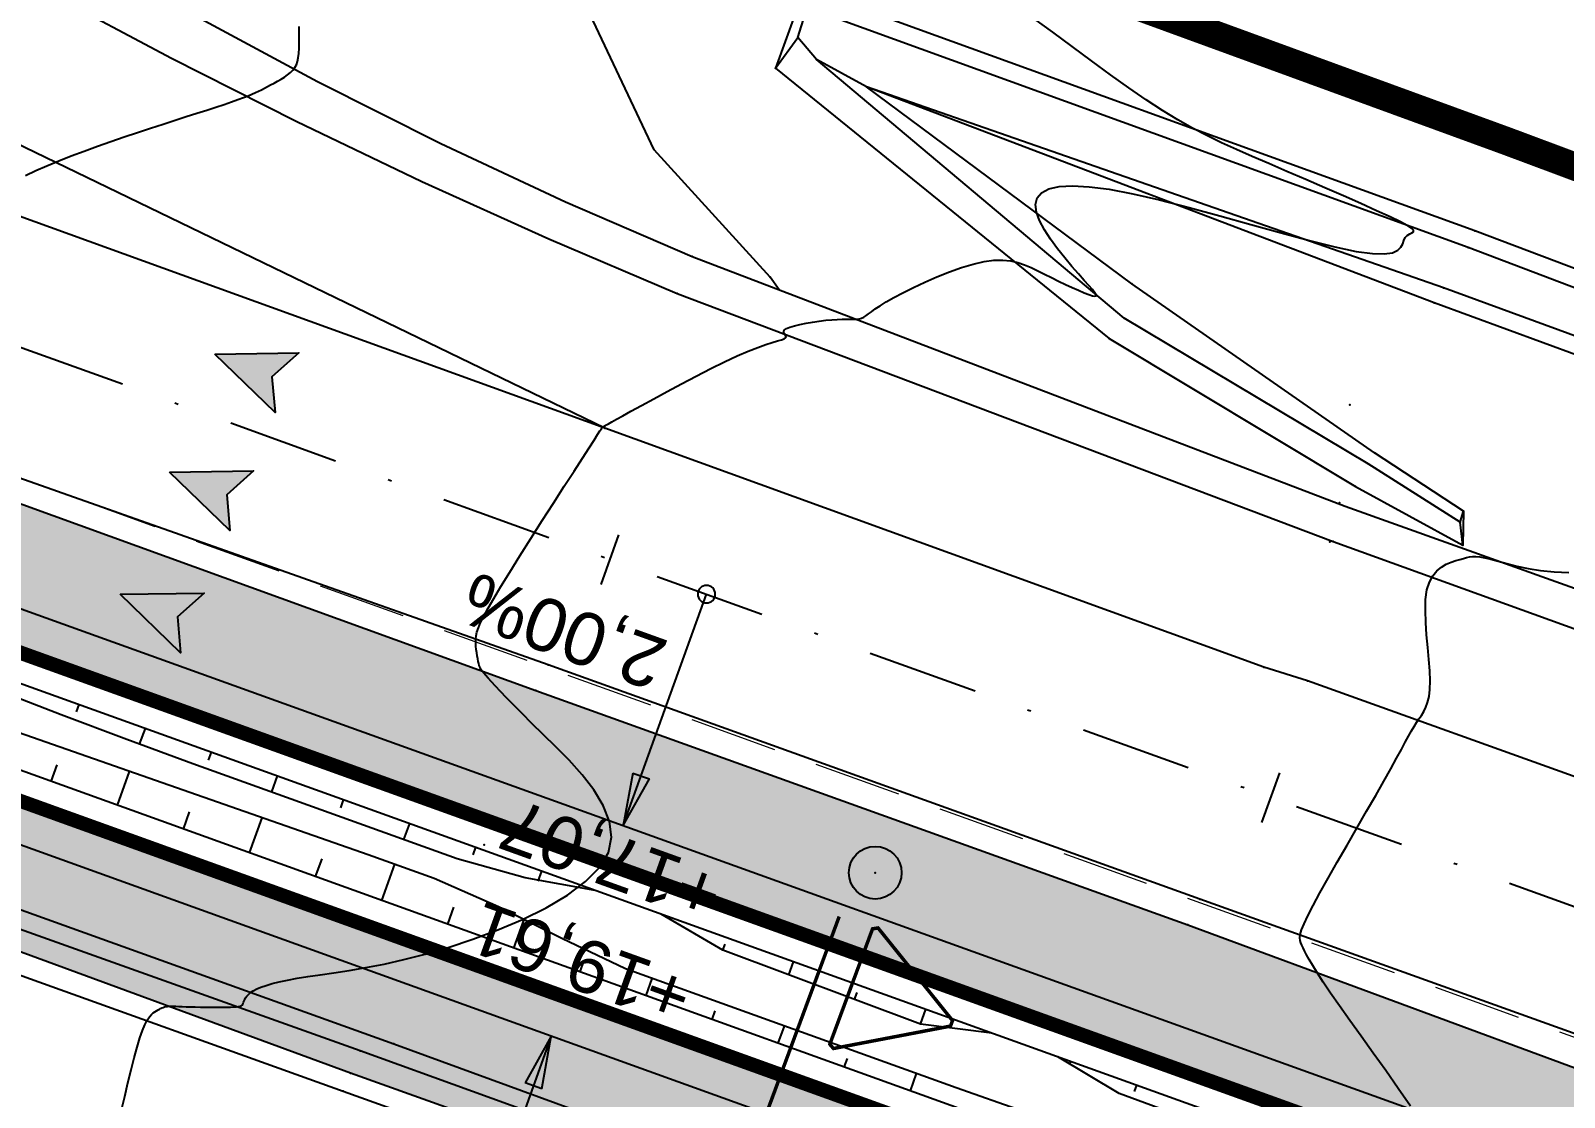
# Model space of a CAD drawing. Header units: metres. Extents: x 820373 to 834957, y 7564678 to 7566875.
# Drawn here: x 821518.78 to 821562.45, y 7564903.78 to 7564934.15 of the extents above; entities that cross this region are included whole.
import ezdxf
from ezdxf.enums import TextEntityAlignment as Align

# ---------------------------------------------------------------- set-up
doc = ezdxf.new("R2010")
doc.units = ezdxf.units.M
for name, pattern in [('XREF_GEO$0$DASHDOT', [25.4, 12.7, -6.35, 0, -6.35]), ('XREF_GEO$0$DASHED2', [0.375, 0.25, -0.125]), ('XREF_GEO$0$DGNStyle3', [83.551646, 59.679747, -23.871899]), ('XREF_GEO$0$DIVIDE', [1.25, 0.5, -0.25, 0, -0.25, 0, -0.25]), ('XREF_SPV$0$DASHED2', [0.375, 0.25, -0.125])]:
    doc.linetypes.add(name, pattern=pattern)
for name, color, linetype in [('XREF_GEO$0$F-HZ-ACOSTAMENTO', 73, 'Continuous'), ('XREF_GEO$0$F-HZ-BARREIRA', 107, 'Continuous'), ('XREF_GEO$0$F-HZ-BORDO', 165, 'Continuous'), ('XREF_GEO$0$F-HZ-EIXO', 42, 'XREF_GEO$0$DASHDOT'), ('XREF_GEO$0$F-HZ-ESTACA', 73, 'Continuous'), ('XREF_GEO$0$F-HZ-FAIXA-DOMINIO-EXIST', 252, 'XREF_GEO$0$DIVIDE'), ('XREF_GEO$0$F-HZ-OFFSET', 11, 'Continuous'), ('XREF_GEO$0$F-HZ-OFFSET-ATERRO', 42, 'Continuous'), ('XREF_GEO$0$F-HZ-OFFSET-CORTE', 11, 'Continuous'), ('XREF_GEO$0$F-HZ-SETA', 11, 'Continuous'), ('XREF_GEO$0$F-HZ-SUPER', 42, 'Continuous'), ('XREF_PAV$0$P-TH01_FXAD_227.95_237.15_C_PAV.TIPO-V', 214, 'Continuous'), ('XREF_PAV$0$P-TH01_FXAD_230.75_240.70_D_PAV.TIPO-V', 214, 'Continuous'), ('XREF_SON$0$P-PI_PROGRAMADO', 176, 'Continuous'), ('XREF_SPV$0$P-SEÇÕES', 2, 'Continuous'), ('XREF_TOP$0$T-DI-CERCA_DE_ARAME', 23, 'XREF_TOP$0$CERCA_DE_ARAME'), ('XREF_TOP$0$T-HD-VALETA_SARJETA', 132, 'Continuous'), ('XREF_TOP$0$T-HM-COTA', 252, 'Continuous'), ('XREF_TOP$0$T-HM-CURVA_INTERMEDIÁRIA', 252, 'Continuous'), ('XREF_TOP$0$T-HM-CURVA_MESTRA', 23, 'Continuous'), ('XREF_TOP$0$T-OA-DEFENSA', 31, 'Continuous'), ('XREF_TOP$0$T-SI-FAIXA', 23, 'Continuous'), ('XREF_TOP$0$T-SI-PLACA', 252, 'Continuous'), ('XREF_TOP$0$T-SV-ALINHAMENTO_INDEFINIDO', 23, 'Continuous'), ('XREF_TOP$0$T-SV-RUA_PAVIMENTADA', 23, 'Continuous')]:
    doc.layers.add(name, color=color, linetype=linetype)
doc.layers.add('XREF_GEO$0$F-HZ-ARRED-VALETA', color=11, linetype='Continuous', lineweight=0)
doc.layers.add('XREF_GEO$0$F-HZ-FAIXA', color=11, linetype='XREF_GEO$0$DGNStyle3', lineweight=0)
doc.styles.add('XREF_GEO$0$ARIAL', font='arial.ttf')
doc.styles.add('XREF_SON$0$ARIAL-1', font='arial.ttf')
doc.styles.add('XREF_TOP$0$ROMANS', font='arial.ttf', dxfattribs={"height": 1.5})
doc.styles.add('XREF_TOP$0$Standard', font='arial.ttf')
doc.linetypes.add('XREF_TOP$0$CERCA_DE_ARAME', pattern='A,0.15,-0.05,["X",XREF_TOP$0$Standard,S=0.05,R=0,X=-0.0175,Y=-0.025],-0.05', length=0.25)

# ---------------------------------------------------------------- blocks, each defined once
blk = doc.blocks.new('XREF_TOP$0$PONTO')
at = {"layer": 'XREF_TOP$0$T-HM-COTA'}
blk.add_point((0, 0), dxfattribs=at)
blk = doc.blocks.new('XREF_TOP$0$PLACA 01')
blk.add_circle((0, 0), 0.75)
at = {"style": 'XREF_TOP$0$ROMANS'}
blk.add_attdef('PL', text='', height=1.5, dxfattribs=at).set_placement((1.5, 0), align=Align.MIDDLE_LEFT)
blk = doc.blocks.new('XREF_TOP')
at = {"layer": 'XREF_TOP$0$T-OA-DEFENSA', "transparency": 33554610}
h = blk.add_hatch(dxfattribs=at)
h.set_pattern_fill('AR-CONC', color=256, scale=0.25)
h.set_pattern_definition([(50, (0, 0), (1.7931504565, -0.15688033746), [0.1875, -2.0625]), (355, (0, 0), (-0.34687833403, 1.88048033425), [0.15, -1.65]), (100.45144446, (0.1494, -0.013), (1.4462721168, 1.72359997742), [0.15935048, -1.75285528]), (46.1842, (0, 0.5), (2.6681033267, -0.413798202), [0.28125, -3.09375]), (96.63563549, (0.2223, 0.4655), (2.3366548642, 2.4352965019), [0.239025855, -2.6292844]), (351.18416399, (0, 0.5), (2.3366548626, 2.4352965007), [0.225, -2.4750000025]), (21, (0.25, 0.375), (1.4922676303, -1.00654722666), [0.1875, -2.0625]), (326, (0.25, 0.375), (0.6082883298, 1.8128751126), [0.15, -1.65]), (71.45144474, (0.3744, 0.2911), (2.10055594182, 0.806327882), [0.159350475, -1.75285528]), (37.5, (0, 0), (0.030399638293, 0.83223463458), [0, -1.63, 0, -1.675, 0, -1.65625]), (7.5, (0, 0), (0.65767384361, 0.98602927971), [0, -0.955, 0, -1.5925, 0, -0.63125]), (327.5, (-0.5575, 0), (1.33455609043, -0.056387179336), [0, -0.625, 0, -1.95, 0, -2.5875]), (317.5, (-0.8075, 0), (1.45796542336, 0.25026245583), [0, -0.8125, 0, -1.295, 0, -1.8375])])
h.paths.add_polyline_path([(821172.574, 7565033.444), (821172.429, 7565033.04), (821190.536, 7565026.586), (821208.404, 7565020.208), (821226.574, 7565013.634), (821246.931, 7565006.231), (821265.304, 7564999.639), (821282.189, 7564993.678), (821304.076, 7564985.676), (821321.881, 7564979.311), (821341.651, 7564972.154), (821360.312, 7564965.422), (821378.22, 7564959.057), (821396.629, 7564952.39), (821418.184, 7564944.679), (821437.102, 7564937.89), (821455.234, 7564931.345), (821474.165, 7564924.527), (821491.7, 7564918.232), (821509.747, 7564911.684), (821528.163, 7564905.101), (821548.58, 7564897.727), (821566.649, 7564891.261), (821584.234, 7564884.946), (821607.538, 7564876.54), (821625.681, 7564869.957), (821643.393, 7564863.626), (821662.119, 7564856.809), (821680.072, 7564850.545), (821701.679, 7564842.692), (821720.022, 7564836.174), (821738.15, 7564829.562), (821756.034, 7564823.201), (821773.408, 7564816.895), (821796.267, 7564808.374), (821809.665, 7564803.38), (821809.93, 7564803.685), (821795.731, 7564808.991), (821773.86, 7564817.146), (821755.213, 7564823.876), (821737.897, 7564830.132), (821718.44, 7564837.056), (821701.072, 7564843.311), (821678.007, 7564851.629), (821661.079, 7564857.674), (821641.585, 7564864.709), (821624.397, 7564870.958), (821606.792, 7564877.336), (821584.88, 7564885.176), (821565.558, 7564892.111), (821548.772, 7564898.134), (821529.124, 7564905.299), (821509.708, 7564912.285), (821489.689, 7564919.488), (821471.871, 7564925.977), (821453.576, 7564932.462), (821436.443, 7564938.613), (821417.687, 7564945.326), (821394.707, 7564953.597), (821377.621, 7564959.792), (821359.587, 7564966.28), (821340.149, 7564973.165), (821322.365, 7564979.56), (821301.966, 7564986.976), (821282.242, 7564994.094), (821263.992, 7565000.725), (821245.445, 7565007.414), (821226.056, 7565014.586), (821208.678, 7565020.567), (821189.899, 7565027.261)])
at = {"layer": 'XREF_TOP$0$T-DI-CERCA_DE_ARAME', "ltscale": 20}
for p, q in [((821560.812, 7564931.002, 836.841), (821547.668, 7564935.801, 836.187)), ((821577.964, 7564924.595, 837.558), (821560.812, 7564931.002, 836.841))]:
    blk.add_line(p, q, dxfattribs=at)
at = {"layer": 'XREF_TOP$0$T-HD-VALETA_SARJETA'}
for points in [[(821539.99, 7564933.079, 835.474), (821540.627, 7564933.952, 835.003), (821540.891, 7564934.795, 834.997), (821540.817, 7564935.369, 835.441)], [(821559.564, 7564919.501, 836.82), (821559.486, 7564920.153, 836.626), (821559.58, 7564920.466, 836.689)]]:
    blk.add_polyline3d(points, close=True, dxfattribs=at)
for points in [[(821580.506, 7564920.633, 837.457), (821576.994, 7564921.983, 837.282), (821559.901, 7564928.444, 836.496), (821540.817, 7564935.369, 835.441)], [(821580.717, 7564920.217, 837.045), (821577.045, 7564921.401, 836.792), (821559.71, 7564927.977, 836.047), (821540.891, 7564934.795, 834.997)], [(821617.681, 7564905.104, 838.993), (821594.991, 7564913.488, 837.852), (821576.474, 7564920.425, 836.772), (821559.011, 7564926.828, 836.02), (821542.58, 7564932.549, 835.658), (821541.154, 7564933.323, 835.132), (821540.627, 7564933.952, 835.003)], [(821559.486, 7564920.153, 836.626), (821556.866, 7564921.812, 836.612), (821549.914, 7564925.957, 836.053), (821541.154, 7564933.323, 835.132)], [(821539.99, 7564933.079, 835.474), (821549.49, 7564925.378, 836.265), (821556.504, 7564921.17, 836.706), (821559.564, 7564919.501, 836.82)], [(821617.421, 7564904.599, 839.458), (821594.425, 7564913.178, 838.286), (821576.335, 7564919.94, 837.212), (821558.744, 7564926.398, 836.51), (821542.58, 7564932.549, 835.658)], [(821559.58, 7564920.466, 836.689), (821557.046, 7564922.131, 836.738), (821550.138, 7564926.941, 836.302), (821542.58, 7564932.549, 835.658)]]:
    blk.add_polyline3d(points, dxfattribs=at)
at = {"layer": 'XREF_TOP$0$T-HM-CURVA_INTERMEDIÁRIA', "flags": 128}
for points in [[(821521.364, 7564903.387), (821521.461, 7564903.797), (821521.554, 7564904.191), (821521.643, 7564904.562), (821521.729, 7564904.903), (821521.811, 7564905.207), (821521.889, 7564905.467), (821521.964, 7564905.678), (821522.034, 7564905.844), (821522.1, 7564905.971), (821522.162, 7564906.065), (821522.219, 7564906.133), (821522.273, 7564906.181), (821522.323, 7564906.214), (821522.368, 7564906.24), (821522.409, 7564906.264), (821522.448, 7564906.285), (821522.484, 7564906.305), (821522.52, 7564906.322), (821522.556, 7564906.337), (821522.594, 7564906.35), (821522.634, 7564906.36), (821522.679, 7564906.367), (821522.728, 7564906.371), (821522.784, 7564906.373), (821522.848, 7564906.372), (821522.921, 7564906.37), (821523.004, 7564906.366), (821523.099, 7564906.362), (821523.207, 7564906.358), (821523.33, 7564906.354), (821523.467, 7564906.35), (821523.615, 7564906.347), (821523.77, 7564906.345), (821523.927, 7564906.343), (821524.08, 7564906.343), (821524.226, 7564906.343), (821524.358, 7564906.345), (821524.474, 7564906.347), (821524.569, 7564906.35), (821524.644, 7564906.355), (821524.703, 7564906.363), (821524.747, 7564906.373), (821524.78, 7564906.386), (821524.804, 7564906.404), (821524.821, 7564906.426), (821524.835, 7564906.453), (821524.847, 7564906.486), (821524.861, 7564906.523), (821524.879, 7564906.565), (821524.904, 7564906.61), (821524.938, 7564906.659), (821524.984, 7564906.709), (821525.045, 7564906.76), (821525.122, 7564906.811), (821525.22, 7564906.863), (821525.34, 7564906.914), (821525.485, 7564906.965), (821525.658, 7564907.015), (821525.86, 7564907.066), (821526.096, 7564907.116), (821526.367, 7564907.166), (821526.677, 7564907.217), (821527.026, 7564907.268), (821527.417, 7564907.324), (821527.85, 7564907.39), (821528.326, 7564907.471), (821528.845, 7564907.572), (821529.409, 7564907.698), (821530.017, 7564907.854), (821530.672, 7564908.046), (821531.368, 7564908.276), (821532.083, 7564908.543), (821532.789, 7564908.843), (821533.459, 7564909.175), (821534.066, 7564909.534), (821534.583, 7564909.919), (821534.98, 7564910.324), (821535.232, 7564910.749), (821535.32, 7564911.188), (821535.262, 7564911.635), (821535.085, 7564912.084), (821534.817, 7564912.528), (821534.485, 7564912.96), (821534.116, 7564913.372), (821533.738, 7564913.758), (821533.377, 7564914.111), (821533.057, 7564914.425), (821532.779, 7564914.702), (821532.539, 7564914.944), (821532.335, 7564915.153), (821532.164, 7564915.331), (821532.022, 7564915.481), (821531.906, 7564915.606), (821531.812, 7564915.708), (821531.739, 7564915.79), (821531.682, 7564915.855), (821531.64, 7564915.908), (821531.609, 7564915.952), (821531.586, 7564915.992), (821531.57, 7564916.032), (821531.557, 7564916.076), (821531.544, 7564916.127), (821531.529, 7564916.19), (821531.513, 7564916.263), (821531.497, 7564916.345), (821531.483, 7564916.434), (821531.47, 7564916.527), (821531.462, 7564916.624), (821531.457, 7564916.723), (821531.459, 7564916.821), (821531.469, 7564916.92), (821531.49, 7564917.025), (821531.53, 7564917.147), (821531.592, 7564917.295), (821531.682, 7564917.477), (821531.805, 7564917.704), (821531.968, 7564917.983), (821532.174, 7564918.325), (821532.426, 7564918.733), (821532.714, 7564919.194), (821533.026, 7564919.688), (821533.349, 7564920.196), (821533.67, 7564920.697), (821533.976, 7564921.174), (821534.255, 7564921.607), (821534.493, 7564921.977), (821534.681, 7564922.268), (821534.823, 7564922.488), (821534.925, 7564922.645), (821534.993, 7564922.751), (821535.036, 7564922.815), (821535.058, 7564922.849), (821535.068, 7564922.861), (821535.071, 7564922.864), (821535.073, 7564922.865), (821535.075, 7564922.866), (821535.078, 7564922.866), (821535.08, 7564922.867), (821535.083, 7564922.868), (821535.085, 7564922.869), (821535.088, 7564922.87), (821535.09, 7564922.871), (821535.091, 7564922.871), (821535.093, 7564922.872), (821535.094, 7564922.873), (821535.096, 7564922.873), (821535.097, 7564922.874), (821535.098, 7564922.875), (821535.1, 7564922.876), (821535.101, 7564922.876), (821535.103, 7564922.877), (821535.104, 7564922.878), (821535.106, 7564922.88), (821535.109, 7564922.881), (821535.112, 7564922.883), (821535.115, 7564922.886), (821535.119, 7564922.888), (821535.124, 7564922.892), (821535.131, 7564922.896), (821535.147, 7564922.906), (821535.18, 7564922.925), (821535.238, 7564922.957), (821535.328, 7564923.008), (821535.459, 7564923.081), (821535.639, 7564923.181), (821535.876, 7564923.312), (821536.175, 7564923.476), (821536.524, 7564923.667), (821536.91, 7564923.876), (821537.318, 7564924.095), (821537.736, 7564924.314), (821538.148, 7564924.524), (821538.541, 7564924.718), (821538.901, 7564924.886), (821539.216, 7564925.022), (821539.486, 7564925.128), (821539.713, 7564925.209), (821539.899, 7564925.269), (821540.046, 7564925.313), (821540.157, 7564925.346), (821540.233, 7564925.373), (821540.277, 7564925.397), (821540.292, 7564925.424), (821540.286, 7564925.453), (821540.267, 7564925.484), (821540.246, 7564925.517), (821540.23, 7564925.552), (821540.229, 7564925.588), (821540.251, 7564925.626), (821540.307, 7564925.665), (821540.402, 7564925.704), (821540.53, 7564925.744), (821540.686, 7564925.782), (821540.86, 7564925.817), (821541.046, 7564925.85), (821541.235, 7564925.877), (821541.42, 7564925.9), (821541.593, 7564925.916), (821541.749, 7564925.925), (821541.887, 7564925.929), (821542.01, 7564925.929), (821542.118, 7564925.929), (821542.213, 7564925.93), (821542.297, 7564925.935), (821542.373, 7564925.945), (821542.44, 7564925.963), (821542.503, 7564925.992), (821542.566, 7564926.031), (821542.638, 7564926.082), (821542.724, 7564926.146), (821542.832, 7564926.223), (821542.969, 7564926.315), (821543.141, 7564926.422), (821543.355, 7564926.546), (821543.616, 7564926.684), (821543.915, 7564926.833), (821544.242, 7564926.986), (821544.587, 7564927.136), (821544.94, 7564927.276), (821545.288, 7564927.4), (821545.623, 7564927.501), (821545.933, 7564927.572), (821546.211, 7564927.609), (821546.459, 7564927.614), (821546.684, 7564927.592), (821546.89, 7564927.546), (821547.084, 7564927.481), (821547.271, 7564927.401), (821547.457, 7564927.311), (821547.646, 7564927.214), (821547.844, 7564927.115), (821548.046, 7564927.016), (821548.247, 7564926.922), (821548.439, 7564926.833), (821548.619, 7564926.754), (821548.779, 7564926.687), (821548.914, 7564926.635), (821549.018, 7564926.6), (821549.087, 7564926.586), (821549.12, 7564926.594), (821549.118, 7564926.627), (821549.082, 7564926.686), (821549.014, 7564926.773), (821548.913, 7564926.889), (821548.782, 7564927.038), (821548.621, 7564927.22), (821548.432, 7564927.435), (821548.228, 7564927.678), (821548.021, 7564927.938), (821547.823, 7564928.207), (821547.649, 7564928.477), (821547.511, 7564928.738), (821547.422, 7564928.983), (821547.396, 7564929.201), (821547.442, 7564929.385), (821547.568, 7564929.533), (821547.775, 7564929.641), (821548.068, 7564929.707), (821548.45, 7564929.729), (821548.923, 7564929.705), (821549.493, 7564929.631), (821550.162, 7564929.506), (821550.927, 7564929.33), (821551.764, 7564929.115), (821552.64, 7564928.877), (821553.525, 7564928.63), (821554.386, 7564928.391), (821555.194, 7564928.173), (821555.916, 7564927.992), (821556.52, 7564927.864), (821556.985, 7564927.799), (821557.324, 7564927.79), (821557.558, 7564927.825), (821557.709, 7564927.893), (821557.799, 7564927.981), (821557.85, 7564928.08), (821557.884, 7564928.175), (821557.922, 7564928.257), (821557.98, 7564928.317), (821558.049, 7564928.359), (821558.112, 7564928.392), (821558.154, 7564928.424), (821558.158, 7564928.463), (821558.109, 7564928.516), (821557.991, 7564928.593), (821557.787, 7564928.701), (821557.487, 7564928.845), (821557.104, 7564929.022), (821556.655, 7564929.223), (821556.158, 7564929.443), (821555.63, 7564929.674), (821555.089, 7564929.908), (821554.553, 7564930.14), (821554.04, 7564930.361), (821553.562, 7564930.567), (821553.115, 7564930.763), (821552.69, 7564930.958), (821552.276, 7564931.159), (821551.864, 7564931.373), (821551.445, 7564931.608), (821551.008, 7564931.872), (821550.546, 7564932.173), (821550.051, 7564932.515), (821549.529, 7564932.89), (821548.989, 7564933.287), (821548.439, 7564933.694), (821547.89, 7564934.101), (821547.349, 7564934.496)], [(821558.066, 7564903.529), (821557.719, 7564904.032), (821557.364, 7564904.538), (821557.01, 7564905.036), (821556.667, 7564905.516), (821556.345, 7564905.968), (821556.051, 7564906.382), (821555.797, 7564906.747), (821555.587, 7564907.057), (821555.419, 7564907.315), (821555.288, 7564907.527), (821555.188, 7564907.699), (821555.112, 7564907.837), (821555.056, 7564907.947), (821555.014, 7564908.035), (821554.98, 7564908.109), (821554.95, 7564908.173), (821554.928, 7564908.238), (821554.92, 7564908.315), (821554.933, 7564908.414), (821554.97, 7564908.545), (821555.04, 7564908.719), (821555.146, 7564908.946), (821555.296, 7564909.237), (821555.492, 7564909.598), (821555.725, 7564910.016), (821555.986, 7564910.474), (821556.263, 7564910.956), (821556.546, 7564911.445), (821556.822, 7564911.923), (821557.083, 7564912.375), (821557.315, 7564912.782), (821557.512, 7564913.133), (821557.676, 7564913.43), (821557.811, 7564913.68), (821557.923, 7564913.888), (821558.017, 7564914.062), (821558.098, 7564914.209), (821558.171, 7564914.334), (821558.241, 7564914.445), (821558.311, 7564914.549), (821558.381, 7564914.651), (821558.447, 7564914.759), (821558.507, 7564914.881), (821558.558, 7564915.022), (821558.597, 7564915.19), (821558.622, 7564915.392), (821558.629, 7564915.634), (821558.617, 7564915.921), (821558.592, 7564916.243), (821558.56, 7564916.588), (821558.529, 7564916.943), (821558.504, 7564917.297), (821558.493, 7564917.636), (821558.502, 7564917.949), (821558.539, 7564918.223), (821558.607, 7564918.448), (821558.703, 7564918.628), (821558.82, 7564918.769), (821558.95, 7564918.876), (821559.087, 7564918.956), (821559.225, 7564919.015), (821559.357, 7564919.058), (821559.475, 7564919.093), (821559.576, 7564919.122), (821559.665, 7564919.147), (821559.749, 7564919.165), (821559.835, 7564919.175), (821559.932, 7564919.175), (821560.046, 7564919.163), (821560.185, 7564919.137), (821560.357, 7564919.097), (821560.567, 7564919.041), (821560.816, 7564918.974), (821561.102, 7564918.904), (821561.422, 7564918.837), (821561.776, 7564918.779), (821562.163, 7564918.737), (821562.579, 7564918.718)]]:
    blk.add_lwpolyline(points, dxfattribs=at)
at = {"layer": 'XREF_TOP$0$T-HM-CURVA_MESTRA', "flags": 128}
blk.add_lwpolyline([(821518.635, 7564930.028), (821518.93, 7564930.163), (821519.247, 7564930.301), (821519.584, 7564930.441), (821519.938, 7564930.581), (821520.306, 7564930.72), (821520.683, 7564930.857), (821521.064, 7564930.991), (821521.446, 7564931.122), (821521.825, 7564931.249), (821522.195, 7564931.371), (821522.552, 7564931.488), (821522.893, 7564931.598), (821523.215, 7564931.701), (821523.517, 7564931.798), (821523.799, 7564931.888), (821524.058, 7564931.972), (821524.293, 7564932.049), (821524.502, 7564932.119), (821524.685, 7564932.183), (821524.84, 7564932.24), (821524.972, 7564932.291), (821525.085, 7564932.339), (821525.184, 7564932.383), (821525.272, 7564932.425), (821525.355, 7564932.467), (821525.437, 7564932.509), (821525.523, 7564932.554), (821525.615, 7564932.601), (821525.713, 7564932.652), (821525.813, 7564932.706), (821525.913, 7564932.763), (821526.01, 7564932.823), (821526.1, 7564932.887), (821526.182, 7564932.953), (821526.251, 7564933.023), (821526.307, 7564933.096), (821526.35, 7564933.176), (821526.381, 7564933.267), (821526.403, 7564933.374), (821526.417, 7564933.499), (821526.425, 7564933.646), (821526.429, 7564933.821), (821526.429, 7564934.026), (821526.429, 7564934.264)], dxfattribs=at)
at = {"layer": 'XREF_TOP$0$T-OA-DEFENSA', "ltscale": 22}
for points in [[(821172.574, 7565033.444, 814.515), (821189.899, 7565027.261, 814.889), (821208.678, 7565020.567, 815.783), (821226.056, 7565014.586, 816.584), (821245.445, 7565007.414, 817.889), (821263.992, 7565000.725, 819.115), (821282.242, 7564994.094, 820.143), (821301.966, 7564986.976, 821.385), (821322.365, 7564979.56, 822.851), (821340.149, 7564973.165, 824.098), (821359.587, 7564966.28, 825.276), (821377.621, 7564959.792, 826.455), (821394.707, 7564953.597, 827.569), (821417.687, 7564945.326, 829.026), (821436.443, 7564938.613, 830.305), (821453.576, 7564932.462, 831.362), (821471.871, 7564925.977, 832.557), (821489.689, 7564919.488, 833.721), (821509.708, 7564912.285, 834.968), (821529.124, 7564905.299, 836.286), (821548.772, 7564898.134, 837.308), (821565.558, 7564892.111, 838.292), (821584.88, 7564885.176, 839.396)], [(821607.538, 7564876.54, 840.619), (821584.234, 7564884.946, 839.373), (821566.649, 7564891.261, 838.352), (821548.58, 7564897.727, 837.289), (821528.163, 7564905.101, 836.226), (821509.747, 7564911.684, 835.021), (821491.7, 7564918.232, 833.872), (821474.165, 7564924.527, 832.691), (821455.234, 7564931.345, 831.509), (821437.102, 7564937.89, 830.37), (821418.184, 7564944.679, 829.124), (821396.629, 7564952.39, 827.729), (821378.22, 7564959.057, 826.484), (821360.312, 7564965.422, 825.349), (821341.651, 7564972.154, 824.191), (821321.881, 7564979.311, 822.901), (821304.076, 7564985.676, 821.656), (821282.189, 7564993.678, 820.209), (821265.304, 7564999.639, 819.077), (821246.931, 7565006.231, 817.844), (821226.574, 7565013.634, 816.56), (821208.404, 7565020.208, 815.655), (821190.536, 7565026.586, 814.953), (821172.429, 7565033.04, 814.416)]]:
    blk.add_polyline3d(points, dxfattribs=at)
at = {"layer": 'XREF_TOP$0$T-SI-FAIXA'}
for points in [[(821591.439, 7564902.729, 838.851), (821573.003, 7564909.234, 837.821), (821555.139, 7564915.632, 836.829), (821553.897, 7564916.021, 836.98), (821535.131, 7564922.833, 836.004), (821516.359, 7564929.619, 834.953), (821496.555, 7564936.626, 833.758), (821478.29, 7564943.257, 832.554), (821460.036, 7564949.759, 831.336), (821441.957, 7564956.323, 830.125), (821423.96, 7564962.787, 828.906), (821402.472, 7564970.522, 827.454), (821384.763, 7564976.857, 826.261), (821365.031, 7564983.967, 825.026), (821347.04, 7564990.712, 823.813), (821328.217, 7564997.302, 822.699), (821307.506, 7565004.634, 821.393), (821289.32, 7565011.283, 820.226), (821270.908, 7565017.824, 819.062), (821252.787, 7565024.278, 817.945), (821232.483, 7565031.627, 816.641), (821214.211, 7565038.237, 815.935), (821196.568, 7565044.623, 815.147), (821178.895, 7565051.008, 814.95)], [(821588.019, 7564896.526, 838.829), (821569.973, 7564902.998, 837.81), (821552.072, 7564909.415, 836.856), (821533.519, 7564916.088, 836.128), (821514.437, 7564922.827, 834.984), (821493.554, 7564930.411, 833.636), (821476.544, 7564936.524, 832.57), (821457.645, 7564943.304, 831.308), (821439.852, 7564949.719, 830.132), (821421.792, 7564956.182, 828.846), (821399.626, 7564964.153, 827.379), (821382.18, 7564970.476, 826.183), (821363.572, 7564977.084, 825.051), (821344.531, 7564983.752, 823.836), (821326.167, 7564990.459, 822.72), (821304.706, 7564998.109, 821.315), (821286.99, 7565004.676, 820.186), (821267.732, 7565011.534, 819.001), (821249.958, 7565018.027, 817.898), (821229.973, 7565025.225, 816.617), (821211.943, 7565031.704, 815.938), (821193.611, 7565038.35, 815.12), (821176.559, 7565044.518, 814.944)], [(821172.022, 7565031.911, 814.53), (821190.125, 7565025.402, 815.088), (821207.794, 7565019.106, 815.798), (821226.115, 7565012.596, 816.722), (821246.427, 7565005.202, 817.992), (821264.988, 7564998.495, 819.194), (821281.359, 7564992.906, 820.284), (821299.196, 7564986.461, 821.453), (821321.688, 7564978.353, 823.022), (821341.431, 7564970.981, 824.336), (821359.829, 7564964.457, 825.476), (821377.965, 7564957.897, 826.63), (821396.162, 7564951.372, 827.868), (821417.705, 7564943.599, 829.258), (821436.631, 7564936.789, 830.498), (821454.933, 7564930.177, 831.64), (821473.796, 7564923.399, 832.834), (821491.178, 7564917.152, 833.982), (821509.224, 7564910.571, 835.169), (821527.683, 7564903.953, 836.376), (821548.369, 7564896.564, 837.45), (821566.224, 7564890.124, 838.497), (821583.895, 7564883.794, 839.535)], [(821519.291, 7564935.233, 834.612), (821522.797, 7564933.363, 834.85), (821526.339, 7564931.57, 835.093), (821529.919, 7564929.856, 835.34), (821533.536, 7564928.222, 835.593), (821537.187, 7564926.667, 835.85), (821555.867, 7564919.606, 836.898), (821573.928, 7564913.069, 837.696), (821592.064, 7564906.6, 838.707)], [(821535.131, 7564922.833, 836.004), (821517.136, 7564931.535, 834.856)]]:
    blk.add_polyline3d(points, dxfattribs=at)
at = {"layer": 'XREF_TOP$0$T-SV-ALINHAMENTO_INDEFINIDO'}
blk.add_polyline3d([(821540.094, 7564926.771, 835.891), (821539.837, 7564927.13, 835.81), (821536.537, 7564930.753, 835.497), (821534.469, 7564935.137, 835.184), (821530.691, 7564948.06, 835.078)], dxfattribs=at)
at = {"layer": 'XREF_TOP$0$T-SV-RUA_PAVIMENTADA', "ltscale": 22}
for points in [[(821176.302, 7565043.804, 814.742), (821193.345, 7565037.622, 815.117), (821211.612, 7565030.985, 815.928), (821229.565, 7565024.458, 816.758), (821249.496, 7565017.326, 817.65), (821267.645, 7565010.838, 818.978), (821286.787, 7565003.9, 820.107), (821304.889, 7564997.423, 821.311), (821326.014, 7564989.913, 822.696), (821344.074, 7564983.486, 823.774), (821363.37, 7564976.497, 825.014), (821381.915, 7564969.772, 826.16), (821399.271, 7564963.439, 827.344), (821421.515, 7564955.504, 828.798), (821439.579, 7564948.954, 830.064), (821457.399, 7564942.494, 831.285), (821476.254, 7564935.716, 832.534), (821493.198, 7564929.568, 833.58), (821514.215, 7564922.227, 834.947), (821533.171, 7564915.36, 836.095), (821551.728, 7564908.684, 836.818), (821569.565, 7564902.095, 837.73), (821587.764, 7564895.811, 838.818)], [(821474.146, 7564977.9, 830.804), (821484.851, 7564965.257, 831.833), (821488.106, 7564961.885, 832.118), (821491.457, 7564958.605, 832.399), (821494.901, 7564955.423, 832.678), (821498.435, 7564952.342, 832.955), (821502.056, 7564949.362, 833.228), (821505.492, 7564946.563, 833.495), (821509.017, 7564943.877, 833.762), (821512.627, 7564941.306, 834.029), (821516.319, 7564938.855, 834.296), (821520.089, 7564936.524, 834.519), (821523.491, 7564934.562, 834.8), (821526.948, 7564932.699, 835.037), (821530.457, 7564930.936, 835.274), (821534.015, 7564929.275, 835.51), (821537.62, 7564927.717, 835.747), (821556.208, 7564920.607, 836.83), (821574.334, 7564914.127, 837.658), (821592.423, 7564907.611, 838.661)]]:
    blk.add_polyline3d(points, dxfattribs=at)
at = {"layer": 'XREF_TOP$0$T-SV-RUA_PAVIMENTADA'}
blk.add_polyline3d([(821548.419, 7564897.121, 837.385), (821527.888, 7564904.466, 836.345), (821509.413, 7564911.252, 835.134), (821491.507, 7564917.585, 833.972), (821473.844, 7564924.014, 832.784), (821455.163, 7564930.752, 831.616), (821436.76, 7564937.36, 830.464), (821417.96, 7564944.158, 829.231), (821396.312, 7564951.937, 827.809), (821378.207, 7564958.482, 826.586), (821360.072, 7564964.943, 825.428), (821341.62, 7564971.579, 824.296), (821321.835, 7564978.694, 823.004), (821303.869, 7564985.205, 821.708), (821299.349, 7564986.846, 821.408), (821281.479, 7564993.333, 820.221), (821265.181, 7564999.142, 819.173)], dxfattribs=at)
at = {"layer": 'XREF_TOP$0$T-HM-COTA', "rotation": 160.3219444444443}
for p in [(821540.627, 7564933.952, 835.003), (821541.154, 7564933.323, 835.132), (821539.99, 7564933.079, 835.474), (821542.58, 7564932.549, 835.658), (821560.812, 7564931.002, 836.841), (821559.901, 7564928.444, 836.496), (821537.62, 7564927.717, 835.747), (821559.71, 7564927.977, 836.047), (821539.837, 7564927.13, 835.81), (821550.138, 7564926.941, 836.302), (821559.011, 7564926.828, 836.02), (821537.187, 7564926.667, 835.85), (821558.744, 7564926.398, 836.51), (821549.914, 7564925.957, 836.053), (821549.49, 7564925.378, 836.265), (821556.341, 7564923.493, 836.819), (821535.131, 7564922.833, 836.004), (821557.046, 7564922.131, 836.738), (821556.866, 7564921.812, 836.612), (821556.504, 7564921.17, 836.706), (821556.047, 7564920.704, 836.612), (821559.58, 7564920.466, 836.689), (821559.486, 7564920.153, 836.626), (821555.774, 7564919.594, 836.667), (821555.867, 7564919.606, 836.898), (821559.564, 7564919.501, 836.82), (821533.519, 7564916.088, 836.128), (821553.897, 7564916.021, 836.98), (821533.171, 7564915.36, 836.095), (821555.139, 7564915.632, 836.829), (821531.697, 7564910.968, 835.587), (821542.829, 7564910.173, 836.441), (821552.072, 7564909.415, 836.856), (821551.728, 7564908.684, 836.818), (821528.163, 7564905.101, 836.226), (821529.124, 7564905.299, 836.286), (821527.888, 7564904.466, 836.345), (821527.683, 7564903.953, 836.376)]:
    blk.add_blockref('XREF_TOP$0$PONTO', p, dxfattribs=at)
at = {"layer": 'XREF_TOP$0$T-SI-PLACA', "rotation": 160.3218198399105}
blk.add_blockref('XREF_TOP$0$PLACA 01', (821542.829, 7564910.173, 836.441), dxfattribs=at)
blk = doc.blocks.new('XREF_SON$0$P-PI_PROGRAMADO')
at = {"layer": 'XREF_SON$0$P-PI_PROGRAMADO'}
h = blk.add_hatch(color=256, dxfattribs=at)
h.dxf.hatch_style = 1
h.paths.add_polyline_path([(0, 3), (-3, 3), (-3, -3), (0, -3)])
h = blk.add_hatch(color=256, dxfattribs=at)
h.dxf.hatch_style = 1
h.paths.add_polyline_path([(3, 3), (0, 3), (0, -3), (3, -3)])
blk.add_lwpolyline([(-3, 3), (-3, -3), (3, -3), (3, 3)], close=True, dxfattribs=at)
blk.add_point((0, 0), dxfattribs=at)
blk.add_point((0, 0), dxfattribs=at)
at = {"layer": 'XREF_SON$0$P-PI_PROGRAMADO', "style": 'XREF_SON$0$ARIAL-1'}
blk.add_attdef('NOME', text='', height=2.5, rotation=0.0003, dxfattribs=at).set_placement((8.485, 8.485), align=Align.BOTTOM_LEFT)
blk = doc.blocks.new('XREF_SON')
at = {"layer": 'XREF_SON$0$P-PI_PROGRAMADO'}
ref = blk.add_blockref('XREF_SON$0$P-PI_PROGRAMADO', (821512.985, 7564931.039), dxfattribs=dict(at, rotation=160.2064746284141))
ref.add_attrib('NOME', 'PI-026', dxfattribs={"height": 2.5, "rotation": 160.2067, "style": 'XREF_SON$0$ARIAL-1'}).set_placement((821546.921, 7564950.017), align=Align.BOTTOM_LEFT)
blk = doc.blocks.new('XREF_GEO$0$AeccTickLine')
at = {"layer": 'XREF_GEO$0$F-HZ-ESTACA', "lineweight": -2}
blk.add_line((0, 1), (0, -1), dxfattribs=at)
blk = doc.blocks.new('XREF_GEO$0$_ClosedFilled')
blk.add_hatch(color=256).paths.add_polyline_path([(-1, 0.167), (-1, -0.167), (0, 0)])
at = {"color": 0, "linetype": 'ByBlock', "lineweight": -2}
for p, q in [((-1, 0.167), (0, 0)), ((-1, 0.167), (-1, -0.167)), ((0, 0), (-1, -0.167))]:
    blk.add_line(p, q, dxfattribs=at)
blk = doc.blocks.new('XREF_GEO$0$AeccTickCircle')
blk.add_circle((0, 0), 1)
blk = doc.blocks.new('XREF_GEO')
at = {"layer": 'XREF_GEO$0$F-HZ-SETA'}
h = blk.add_hatch(color=256, dxfattribs=at)
h.dxf.hatch_style = 1
h.paths.add_polyline_path([(821526.416, 7564924.973), (821525.654, 7564924.291), (821525.742, 7564923.273), (821524.023, 7564924.938)])
h = blk.add_hatch(color=256, dxfattribs=at)
h.dxf.hatch_style = 1
h.paths.add_polyline_path([(821525.13, 7564921.614), (821524.368, 7564920.933), (821524.456, 7564919.915), (821522.737, 7564921.58)])
h = blk.add_hatch(color=256, dxfattribs=at)
h.dxf.hatch_style = 1
h.paths.add_polyline_path([(821523.724, 7564918.136), (821522.963, 7564917.455), (821523.05, 7564916.437), (821521.331, 7564918.102)])
at = {"layer": 'XREF_GEO$0$F-HZ-ACOSTAMENTO'}
for p, q in [((821850.991, 7564792.285), (821173.579, 7565036.236)), ((821852.48, 7564796.421), (821451.795, 7564940.626))]:
    blk.add_line(p, q, dxfattribs=at)
at = {"layer": 'XREF_GEO$0$F-HZ-ARRED-VALETA', "lineweight": -3, "ltscale": 0.25}
blk.add_line((821818.706, 7564804.974), (821173.917, 7565037.177), dxfattribs=at)
at = {"layer": 'XREF_GEO$0$F-HZ-ARRED-VALETA', "lineweight": -3, "ltscale": 0.25, "flags": 128}
blk.add_lwpolyline([(821820.753, 7564806.777), (821451.456, 7564939.685)], dxfattribs=at)
at = {"layer": 'XREF_GEO$0$F-HZ-BARREIRA', "linetype": 'Continuous', "ltscale": 5, "const_width": 0.38}
for points in [[(821818.01, 7564804.364), (821173.643, 7565036.415)], [(821821.45, 7564807.387), (821451.731, 7564940.447)]]:
    blk.add_lwpolyline(points, dxfattribs=at)
at = {"layer": 'XREF_GEO$0$F-HZ-BORDO'}
blk.add_line((821850.653, 7564791.344), (821173.24, 7565035.295), dxfattribs=at)
blk.add_lwpolyline([(821852.819, 7564797.362), (821452.134, 7564941.567)], dxfattribs=at)
at = {"layer": 'XREF_GEO$0$F-HZ-EIXO', "linetype": 'XREF_GEO$0$DASHDOT', "lineweight": -3, "ltscale": 0.25, "flags": 128}
blk.add_lwpolyline([(821855.189, 7564803.949), (821177.727, 7565047.763)], dxfattribs=at)
at = {"layer": 'XREF_GEO$0$F-HZ-FAIXA', "linetype": 'XREF_GEO$0$DASHED2', "ltscale": 10}
blk.add_line((821849.467, 7564788.051), (821172.055, 7565032.002), dxfattribs=at)
at = {"layer": 'XREF_GEO$0$F-HZ-FAIXA', "linetype": 'XREF_GEO$0$DASHED2', "ltscale": 10, "flags": 128}
blk.add_lwpolyline([(821854.004, 7564800.655), (821453.319, 7564944.86, -0.00559), (821390.531, 7564968.253, 0.00559), (821327.597, 7564991.701), (821271.142, 7565012.018, 0.00559), (821207.699, 7565034.053, -0.002741), (821176.608, 7565044.653)], format="xyb", dxfattribs=at)
at = {"layer": 'XREF_GEO$0$F-HZ-FAIXA-DOMINIO-EXIST', "ltscale": 5, "const_width": 0.8, "flags": 128}
blk.add_lwpolyline([(821854.728, 7564873.406), (821853.523, 7564869.163), (821852.015, 7564867.517), (821849.996, 7564866.658), (821842.453, 7564865.627), (821820.689, 7564862.684), (821809.505, 7564861.151), (821792.159, 7564858.751), (821783.114, 7564860.313), (821766.281, 7564863.101), (821747.317, 7564866.118), (821732.397, 7564868.441), (821711.597, 7564876.062), (821691.179, 7564883.484), (821671.951, 7564890.47), (821654.219, 7564896.916), (821637.41, 7564903.03), (821619.048, 7564909.703), (821596.505, 7564917.923), (821577.964, 7564924.595), (821560.812, 7564931.002), (821547.668, 7564935.801), (821543.9, 7564940.271), (821542.407, 7564942.862), (821525.934, 7564961.884), (821491.611, 7565080.604), (821482.747, 7565111.263)], dxfattribs=at)
at = {"layer": 'XREF_GEO$0$F-HZ-OFFSET', "linetype": 'Continuous', "lineweight": -3}
for p, q in [((821520.158, 7564914.96), (821520.082, 7564914.749)), ((821522.039, 7564914.282), (821521.877, 7564913.831)), ((821519.37, 7564912.772), (821519.539, 7564913.241)), ((821523.921, 7564913.605), (821523.839, 7564913.377)), ((821521.252, 7564912.094), (821521.596, 7564913.051)), ((821525.803, 7564912.928), (821525.639, 7564912.471)), ((821523.133, 7564911.416), (821523.309, 7564911.904)), ((821527.685, 7564912.251), (821527.603, 7564912.022)), ((821525.015, 7564910.739), (821525.373, 7564911.733)), ((821529.567, 7564911.573), (821529.402, 7564911.116)), ((821526.897, 7564910.061), (821527.079, 7564910.567)), ((821531.449, 7564910.896), (821531.371, 7564910.68)), ((821528.778, 7564909.383), (821529.148, 7564910.411)), ((821533.33, 7564910.219), (821533.227, 7564909.93)), ((821530.66, 7564908.706), (821530.836, 7564909.195)), ((821532.542, 7564908.028), (821532.833, 7564908.837)), ((821538.495, 7564907.966), (821538.558, 7564908.14)), ((821534.424, 7564907.351), (821534.531, 7564907.65)), ((821540.369, 7564907.265), (821540.503, 7564907.637)), ((821536.305, 7564906.673), (821536.481, 7564907.16)), ((821542.242, 7564906.565), (821542.314, 7564906.762)), ((821538.187, 7564905.995), (821538.275, 7564906.239)), ((821544.116, 7564905.864), (821544.267, 7564906.283)), ((821540.069, 7564905.318), (821540.245, 7564905.806)), ((821541.95, 7564904.64), (821542.038, 7564904.885)), ((821543.832, 7564903.962), (821544.008, 7564904.452)), ((821548.385, 7564904.801), (821548.36, 7564904.731)), ((821550.267, 7564904.123), (821550.201, 7564903.939))]:
    blk.add_line(p, q, dxfattribs=at)
at = {"layer": 'XREF_GEO$0$F-HZ-OFFSET-ATERRO', "lineweight": -3, "ltscale": 2, "flags": 128}
for points in [[(821566.195, 7564897.603), (821560.543, 7564899.615), (821558.656, 7564900.279), (821551.11, 7564902.935), (821549.104, 7564903.27), (821547.019, 7564903.383), (821545.133, 7564904.048), (821535.723, 7564907.432), (821533.91, 7564908.298), (821532.108, 7564909.2), (821530.275, 7564910.012), (821528.39, 7564910.679), (821517.06, 7564914.635), (821515.172, 7564915.295), (821513.283, 7564915.954), (821511.403, 7564916.634), (821509.524, 7564917.32), (821507.645, 7564918.005), (821494.491, 7564922.799), (821492.607, 7564923.47), (821490.728, 7564924.156), (821488.849, 7564924.841)], [(821534.857, 7564909.669), (821532.859, 7564910.023), (821530.929, 7564910.566), (821523.402, 7564913.276), (821521.523, 7564913.961), (821519.653, 7564914.672), (821517.784, 7564915.384), (821514.045, 7564916.809), (821512.175, 7564917.519), (821510.293, 7564918.196), (821508.407, 7564918.86), (821502.732, 7564920.809), (821500.84, 7564921.459), (821493.273, 7564924.059), (821491.388, 7564924.726), (821480.136, 7564928.9)], [(821602.451, 7564884.865), (821587.485, 7564890.529), (821585.607, 7564891.216), (821574.257, 7564895.117), (821572.374, 7564895.789), (821570.494, 7564896.472), (821568.616, 7564897.161), (821566.734, 7564897.838), (821553.543, 7564902.527), (821551.658, 7564903.196), (821549.78, 7564903.885), (821548.03, 7564904.928)]]:
    blk.add_lwpolyline(points, dxfattribs=at)
at = {"layer": 'XREF_GEO$0$F-HZ-OFFSET-CORTE', "linetype": 'Continuous', "lineweight": -3}
blk.add_lwpolyline([(821546.148, 7564905.606), (821544.116, 7564905.864), (821538.495, 7564907.966), (821536.739, 7564908.992)], dxfattribs=at)
at = {"layer": 'XREF_GEO$0$F-HZ-SETA'}
for points in [[(821524.023, 7564924.938), (821526.416, 7564924.973), (821525.654, 7564924.291), (821525.742, 7564923.273)], [(821522.737, 7564921.58), (821525.13, 7564921.614), (821524.368, 7564920.933), (821524.456, 7564919.915)], [(821521.331, 7564918.102), (821523.724, 7564918.136), (821522.962, 7564917.455), (821523.05, 7564916.437)]]:
    blk.add_lwpolyline(points, close=True, dxfattribs=at)
at = {"layer": 'XREF_GEO$0$F-HZ-SUPER', "linetype": 'Continuous', "lineweight": -3}
for p, q in [((821535.657, 7564911.515), (821538.027, 7564918.102)), ((821533.606, 7564905.519), (821531.236, 7564898.933))]:
    blk.add_line(p, q, dxfattribs=at)
at = {"layer": 'XREF_GEO$0$F-HZ-ESTACA', "linetype": 'Continuous', "lineweight": -3, "xscale": 0.75, "yscale": 0.75, "zscale": 0.75, "rotation": 160.2064746284848}
for p in [(821535.277, 7564919.083), (821554.095, 7564912.311)]:
    blk.add_blockref('XREF_GEO$0$AeccTickLine', p, dxfattribs=at)
at = {"layer": 'XREF_GEO$0$F-HZ-SUPER', "linetype": 'Continuous', "lineweight": -3, "extrusion": (-4.14704e-17, -1.15229e-16, -1), "xscale": 0.2500000000000001, "yscale": 0.2500000000000001, "zscale": 0.2500000000000001, "rotation": 199.7935253712957}
blk.add_blockref('XREF_GEO$0$AeccTickCircle', (-821538.027, 7564918.102), dxfattribs=at)
at = {"layer": 'XREF_GEO$0$F-HZ-SUPER', "linetype": 'Continuous', "lineweight": -3, "extrusion": (1.15229e-16, -4.14704e-17, -1), "xscale": 1.49999999999999, "yscale": 1.49999999999999, "zscale": 1.49999999999999, "rotation": 289.793525317281}
blk.add_blockref('XREF_GEO$0$_ClosedFilled', (-821535.657, 7564911.515), dxfattribs=at)
at = {"layer": 'XREF_GEO$0$F-HZ-SUPER', "linetype": 'Continuous', "lineweight": -3, "extrusion": (-1.15229e-16, 4.14704e-17, -1), "xscale": 1.500000000000002, "yscale": 1.500000000000002, "zscale": 1.500000000000002, "rotation": 109.793525317281}
blk.add_blockref('XREF_GEO$0$_ClosedFilled', (-821533.606, 7564905.519), dxfattribs=at)
at = {"layer": 'XREF_GEO$0$F-HZ-SUPER', "linetype": 'Continuous', "lineweight": -3, "char_height": 1.5, "rotation": 160.2065, "style": 'XREF_GEO$0$ARIAL'}
for s, insert, attachment_point in [('2,00%', (821530.905, 7564917.35), 3), ('+17,07', (821535.359, 7564910.65), 5), ('+19,61', (821534.496, 7564907.716), 5)]:
    blk.add_mtext(s, dxfattribs=dict(at, insert=insert, attachment_point=attachment_point))
blk = doc.blocks.new('XREF_PAV')
at = {"layer": 'XREF_PAV$0$P-TH01_FXAD_227.95_237.15_C_PAV.TIPO-V'}
h = blk.add_hatch(color=256, dxfattribs=at)
h.dxf.hatch_style = 1
edge = h.paths.add_edge_path()
edge.add_line((821289.891, 7565002.789), (821286.787, 7565003.9))
edge.add_line((821286.787, 7565003.9), (821267.645, 7565010.838))
edge.add_line((821267.645, 7565010.838), (821249.496, 7565017.326))
edge.add_line((821249.496, 7565017.326), (821229.565, 7565024.458))
edge.add_line((821229.565, 7565024.458), (821211.612, 7565030.985))
edge.add_line((821211.612, 7565030.985), (821193.345, 7565037.622))
edge.add_line((821193.345, 7565037.622), (821176.302, 7565043.804))
edge.add_line((821176.302, 7565043.804), (821175.084, 7565040.419))
edge.add_arc((822159.114, 7567875.5), 3001, 250.858597, 251.487674)
edge.add_arc((820254.062, 7562185.968), 2999, 70.206475, 71.487674, ccw=False)
edge.add_line((821269.618, 7565007.784), (821326.073, 7564987.466))
edge.add_arc((820310.517, 7562165.65), 2999, 68.925275, 70.206475, ccw=False)
edge.add_arc((822468.028, 7567764.324), 3001, 248.925275, 250.206475)
edge.add_line((821451.795, 7564940.626), (821821.613, 7564807.53))
edge.add_line((821821.613, 7564807.53), (821824.64, 7564810.16))
edge.add_line((821824.64, 7564810.16), (821825.024, 7564810.495))
edge.add_line((821825.024, 7564810.495), (821819.996, 7564812.319))
edge.add_line((821819.996, 7564812.319), (821799.485, 7564819.619))
edge.add_line((821799.485, 7564819.619), (821776.627, 7564827.875))
edge.add_line((821776.627, 7564827.875), (821758.949, 7564834.152))
edge.add_line((821758.949, 7564834.152), (821740.972, 7564840.626))
edge.add_line((821740.972, 7564840.626), (821722.004, 7564847.361))
edge.add_line((821722.004, 7564847.361), (821704.79, 7564853.621))
edge.add_line((821704.79, 7564853.621), (821682.127, 7564861.698))
edge.add_line((821682.127, 7564861.698), (821669.793, 7564866.038))
edge.add_line((821669.793, 7564866.038), (821664.073, 7564868.051))
edge.add_line((821664.073, 7564868.051), (821646.258, 7564874.63))
edge.add_line((821646.258, 7564874.63), (821627.853, 7564881.085))
edge.add_line((821627.853, 7564881.085), (821609.888, 7564887.7))
edge.add_line((821609.888, 7564887.7), (821587.764, 7564895.811))
edge.add_line((821587.764, 7564895.811), (821569.565, 7564902.095))
edge.add_line((821569.565, 7564902.095), (821551.728, 7564908.684))
edge.add_line((821551.728, 7564908.684), (821533.171, 7564915.36))
edge.add_line((821533.171, 7564915.36), (821514.215, 7564922.227))
edge.add_line((821514.215, 7564922.227), (821493.198, 7564929.568))
edge.add_line((821493.198, 7564929.568), (821476.254, 7564935.716))
edge.add_line((821476.254, 7564935.716), (821457.399, 7564942.494))
edge.add_line((821457.399, 7564942.494), (821439.579, 7564948.954))
edge.add_line((821439.579, 7564948.954), (821421.515, 7564955.504))
edge.add_line((821421.515, 7564955.504), (821399.271, 7564963.439))
edge.add_line((821399.271, 7564963.439), (821381.915, 7564969.772))
edge.add_line((821381.915, 7564969.772), (821363.37, 7564976.497))
edge.add_line((821363.37, 7564976.497), (821344.074, 7564983.486))
edge.add_line((821344.074, 7564983.486), (821326.014, 7564989.913))
edge.add_line((821326.014, 7564989.913), (821304.889, 7564997.423))
edge.add_line((821304.889, 7564997.423), (821302.356, 7564998.329))
edge.add_line((821302.356, 7564998.329), (821289.891, 7565002.789))
at = {"layer": 'XREF_PAV$0$P-TH01_FXAD_230.75_240.70_D_PAV.TIPO-V'}
h = blk.add_hatch(color=256, dxfattribs=at)
h.dxf.hatch_style = 1
h.paths.add_polyline_path([(821172.232, 7565032.493), (821190.302, 7565026.08), (821208.155, 7565019.712), (821226.38, 7565013.047), (821246.747, 7565005.925), (821265.181, 7564999.142), (821281.479, 7564993.333), (821285.836, 7564991.751), (821298.329, 7564987.216), (821299.349, 7564986.846), (821303.869, 7564985.205), (821321.835, 7564978.694), (821341.62, 7564971.579), (821360.072, 7564964.943), (821378.207, 7564958.482), (821396.312, 7564951.937), (821417.96, 7564944.158), (821436.76, 7564937.36), (821455.163, 7564930.752), (821473.844, 7564924.014), (821491.507, 7564917.585), (821509.413, 7564911.252), (821527.888, 7564904.466), (821548.419, 7564897.121), (821566.468, 7564890.746), (821584.079, 7564884.425), (821607.368, 7564876.121), (821625.457, 7564869.557), (821643.271, 7564863.14), (821662.013, 7564856.466), (821665.876, 7564855.086), (821679.836, 7564850.1), (821701.472, 7564842.254), (821719.889, 7564835.708), (821737.905, 7564829.178), (821755.951, 7564822.705), (821773.322, 7564816.464), (821796.225, 7564808.081), (821809.528, 7564803.153), (821809.665, 7564803.38), (821812.663, 7564802.222), (821814.719, 7564801.487), (821817.847, 7564804.221), (821173.579, 7565036.236)])
blk = doc.blocks.new('XREF_SPV')
at = {"layer": 'XREF_SPV$0$P-SEÇÕES', "color": 4, "linetype": 'XREF_SPV$0$DASHED2', "ltscale": 5, "transparency": 33554687, "const_width": 0.1}
blk.add_lwpolyline([(821541.804, 7564908.925), (821534.322, 7564888.675)], dxfattribs=at)
at = {"layer": 'XREF_SPV$0$P-SEÇÕES', "color": 1, "transparency": 33554687, "const_width": 0.1}
blk.add_lwpolyline([(821542.911, 7564908.599), (821545.031, 7564905.962), (821544.973, 7564905.805), (821541.64, 7564905.167), (821541.537, 7564905.288), (821542.753, 7564908.574)], close=True, dxfattribs=at)

msp = doc.modelspace()

# ---------------------------------------------------------------- block references
at = {"ltscale": 100}
for name in ['XREF_PAV', 'XREF_GEO', 'XREF_TOP', 'XREF_SON', 'XREF_SPV']:
    msp.add_blockref(name, (0, 0), dxfattribs=at)

doc.saveas('drawing.dxf')
